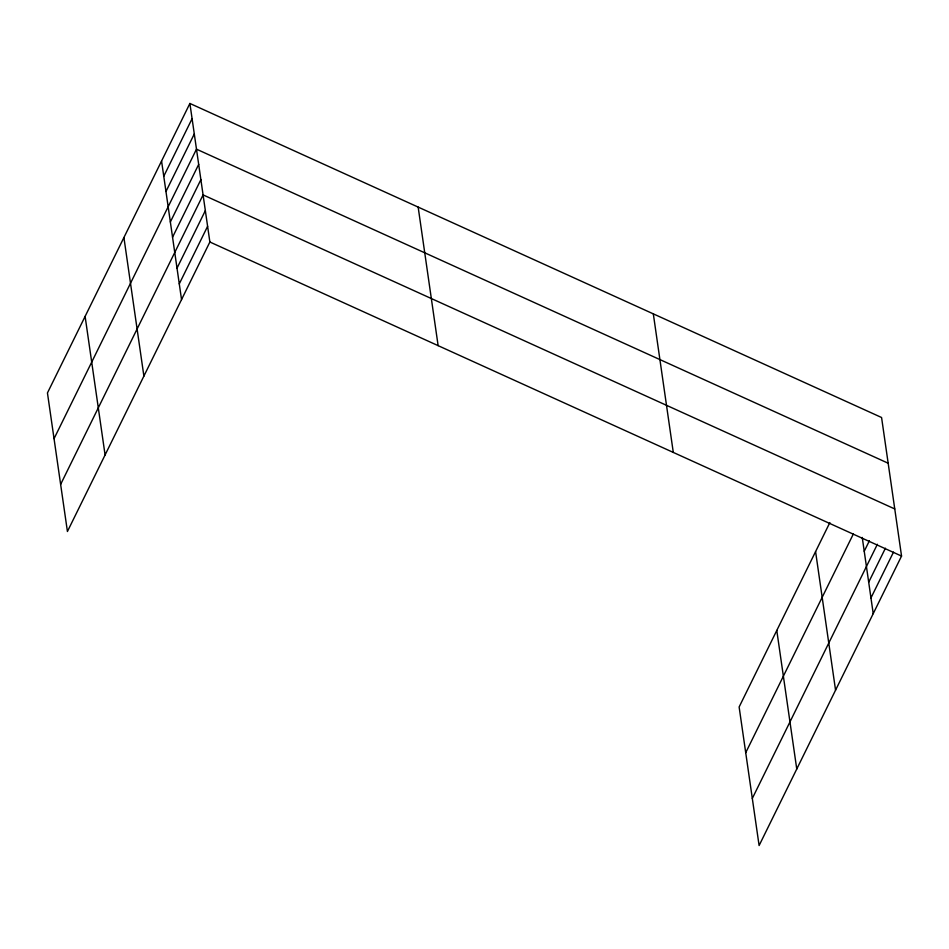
<?xml version="1.0" encoding="UTF-8"?>
<svg xmlns="http://www.w3.org/2000/svg" width="949" height="949" viewBox="0 0 949 949"><rect width="100%" height="100%" fill="white"/><g stroke="black" fill="none" stroke-linecap="round" stroke-linejoin="round"><path stroke-width="1.42" d="M189.895 103.453L47.45 392.933L67.426 531.499L209.871 242.007L189.895 103.453L881.574 417.501L901.55 556.067L759.105 845.547L739.129 706.993L829.865 522.567M163.762 176.265L192.089 118.684M165.968 191.508L194.296 133.928M54.046 438.663L196.49 149.171L888.169 463.219M170.357 221.983L198.685 164.414M172.552 237.226L200.88 179.658M60.629 484.393L203.086 194.901L894.753 508.949M177.012 268.176L205.352 210.607M179.278 283.881L207.606 226.313M745.712 752.711L853.341 533.99M864.231 551.274L869.379 540.811M752.308 798.441L877.374 544.275M868.691 582.223L885.429 548.202M870.957 597.929L893.495 552.128M209.871 242.007L901.55 556.067M862.238 537.419L873.222 613.635M815.582 551.606L835.559 690.16M776.78 630.456L796.757 769.022M653.315 313.858L673.292 452.424M418.153 207.084L438.13 345.65M161.567 161.022L181.544 299.587M123.916 237.547L143.892 376.112M85.113 316.408L105.09 454.974"/></g></svg>
